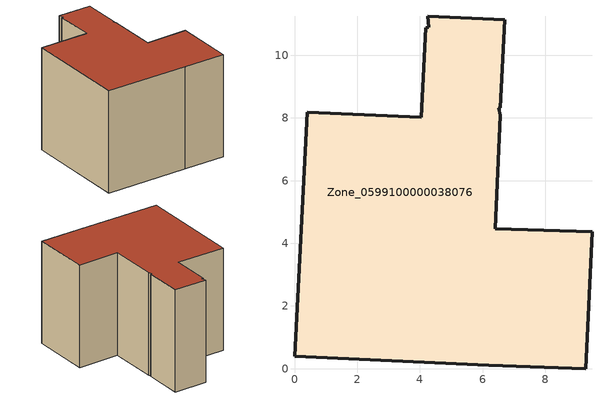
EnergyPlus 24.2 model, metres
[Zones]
Zone_0599100000038076
 floor ground (C_G): 6.7,11.13 6.57,8.32 6.51,8.31 6.56,8.09 6.4,4.46 9.49,4.37 9.29,0 6.2,0.11 0,0.39 0.4,8.19 4.05,8.02 4.18,10.88 4.29,10.9 4.25,11.24 z1
 wall outside (C_F): 0.4,8.19 0,0.39 6.2,0.11 9.29,0 9.49,4.37 6.4,4.46 6.56,8.09 6.51,8.31 6.57,8.32 6.7,11.13 4.25,11.24 4.29,10.9 4.18,10.88 4.05,8.02 0.4,8.19 z1:8.59
 roof outside (C_R): 4.29,10.9 4.18,10.88 4.05,8.02 0.4,8.19 0,0.39 6.2,0.11 9.29,0 9.49,4.37 6.4,4.46 6.56,8.09 6.51,8.31 6.57,8.32 6.7,11.13 4.25,11.24 z8.59
[BUILDING]
Pand.0599100000038076: North Axis=0; Terrain=City; Loads Convergence Tolerance Value=0.04; Temperature Convergence Tolerance Value=0.4; Solar Distribution=FullExterior; Maximum Number of Warmup Days=25; Minimum Number of Warmup Days=1
[Site:Location]
Rotterdam.The.Hague.AP_ZH_NLD Design_Conditions: Latitude=51.96; Longitude=4.45; Time Zone=1; Elevation=-4.5
[SITE:GROUNDTEMPERATURE:BUILDINGSURFACE]
18, 18, 18, 18, 18, 18, 18, 18, 18, 18, 18, 18
[MATERIAL] Thermal Absorptance=0.9; Solar Absorptance=0.7; Visible Absorptance=0.7
Name | Roughness | Thickness | Conductivity | Density | Specific Heat
G.TC.1975-1991 | MediumSmooth | 0.15 | 0.288461 | 540 | 1210
F.TC.1975-1991 | Rough | 0.3 | 0.230769 | 1920 | 840
R.TC.1975-1991 | MediumRough | 0.2 | 0.153846 | 1500 | 1000
[CONSTRUCTION]
C_G: G.TC.1975-1991
C_F: F.TC.1975-1991
C_R: R.TC.1975-1991
[ZONE]
Zone_0599100000038076: Type=1; Multiplier=1; Ceiling Height=Autocalculate; Volume=Autocalculate; Floor Area=autocalculate; Part of Total Floor Area=Yes
[ZONEINFILTRATION:DESIGNFLOWRATE]
Infil_Zone_0599100000038076: Zone or ZoneList or Space or SpaceList=Zone_0599100000038076; Schedule=AlwaysOn; Design Flow Rate Calculation Method=Flow/Area; Flow Rate per Floor Area=0.003; Constant Term Coefficient=1; Temperature Term Coefficient=0; Velocity Term Coefficient=0; Velocity Squared Term Coefficient=0
[HVACTEMPLATE:ZONE:IDEALLOADSAIRSYSTEM]
Zone_0599100000038076: Maximum Heating Supply Air Temperature=50; Minimum Cooling Supply Air Temperature=13; Maximum Heating Supply Air Humidity Ratio=0.0156; Minimum Cooling Supply Air Humidity Ratio=0.0077; Heating Limit=NoLimit; Cooling Limit=NoLimit; Dehumidification Control Type=ConstantSensibleHeatRatio; Cooling Sensible Heat Ratio=0.7; Dehumidification Setpoint=60; Humidification Control Type=None; Humidification Setpoint=30; Outdoor Air Method=None; Outdoor Air Flow Rate per Person=0.00944; Outdoor Air Flow Rate per Zone Floor Area=0; Outdoor Air Flow Rate per Zone=0; Demand Controlled Ventilation Type=None; Outdoor Air Economizer Type=NoEconomizer; Heat Recovery Type=None; Sensible Heat Recovery Effectiveness=0.7; Latent Heat Recovery Effectiveness=0.65
[ZONECONTROL:THERMOSTAT]
ThermostatControl_Zone_0599100000038076: Zone or ZoneList=Zone_0599100000038076; Control Type Schedule=DualSetpointControlType; Control 1=Thermostat_Zone_0599100000038076; Temperature Difference Between Cutout And Setpoint=0
[THERMOSTATSETPOINT:DUALSETPOINT]
Thermostat_Zone_0599100000038076: Heating Setpoint Temperature Schedule=HeatingSetpoint_Zone_0599100000038076; Cooling Setpoint Temperature Schedule=CoolingSetpoint_Zone_0599100000038076
[SCHEDULE:COMPACT]
HeatingSetpoint_Zone_0599100000038076: Through: 12/31, For: AllDays, Until: 24:00, 21
CoolingSetpoint_Zone_0599100000038076: Through: 12/31, For: AllDays, Until: 24:00, 24
DualSetpointControlType: Through: 12/31, For: AllDays, Until: 24:00, 4
AlwaysOn: Through: 12/31, For: AllDays, Until: 24:00, 1
